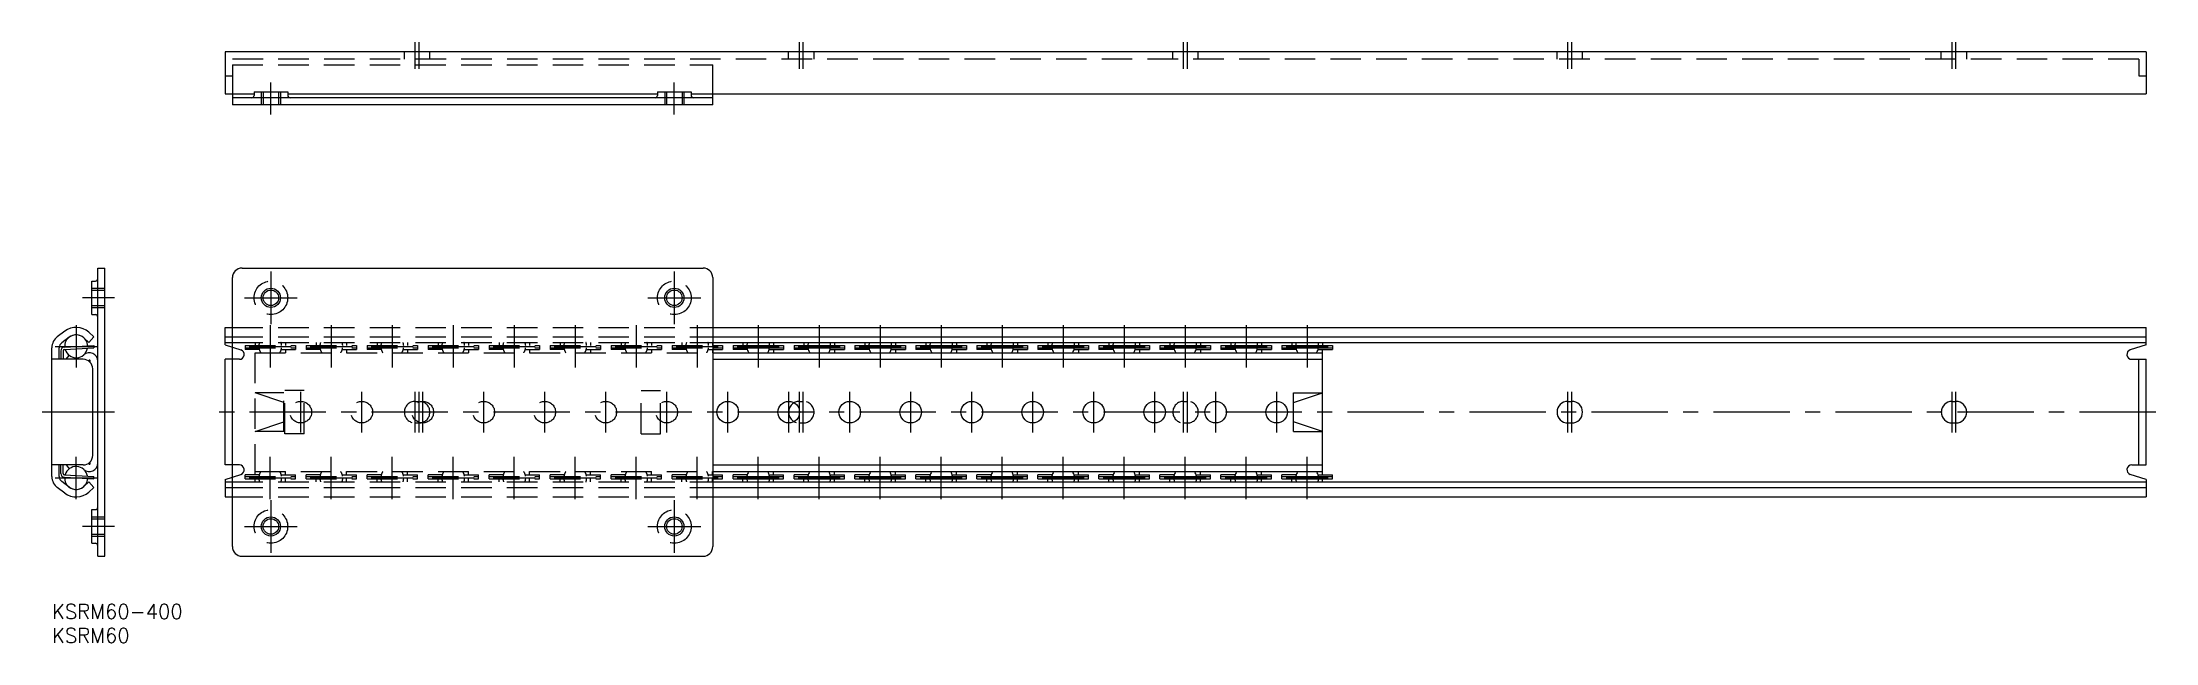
# Model space of a CAD drawing. Extents: x -2 to 438, y -8 to 117.
import ezdxf

# ---------------------------------------------------------------- set-up
doc = ezdxf.new("R2010")
doc.units = 0
doc.header["$LTSCALE"] = 0.5
doc.linetypes.add('CENTER', pattern=[50.8, 31.75, -6.35, 6.35, -6.35])
doc.linetypes.add('DASHED', pattern=[19.05, 12.7, -6.35])
for name, color, linetype in [('MSM_CENTER', 1, 'CENTER'), ('MSM_CONTINUOUS', 7, 'CONTINUOUS'), ('MSM_DASHED', 4, 'DASHED'), ('MSM_NARROW', 5, 'CONTINUOUS'), ('MSM_PART_NUMBER', 7, 'CONTINUOUS')]:
    doc.layers.add(name, color=color, linetype=linetype)
doc.styles.get("Standard").update_dxf_attribs({"font": 'txt.shx', "height": 3, "bigfont": 'bigfont.shx'})

# ---------------------------------------------------------------- blocks, each defined once
blk = doc.blocks.new('*U3')
at = {"layer": 'MSM_PART_NUMBER'}
blk.add_text('KSRM60-400', height=3, dxfattribs=at).set_placement((0, -3))
blk = doc.blocks.new('*U4')
at = {"layer": 'MSM_PART_NUMBER'}
blk.add_text('KSRM60', height=3, dxfattribs=at).set_placement((0, -8))

msp = doc.modelspace()

# ---------------------------------------------------------------- linework, layer by layer
at = {"layer": 'MSM_CENTER'}
for p, q in [((75.65, 111.45), (75.65, 117)), ((76.45, 111.45), (76.45, 117)), ((155.65, 111.45), (155.65, 117)), ((156.45, 111.45), (156.45, 117)), ((235.65, 111.45), (235.65, 117)), ((236.45, 111.45), (236.45, 117)), ((315.65, 111.45), (315.65, 117)), ((316.45, 111.45), (316.45, 117)), ((395.65, 111.45), (395.65, 117)), ((396.45, 111.45), (396.45, 117)), ((45.6, 101.95), (45.6, 108.65)), ((129.6, 101.95), (129.6, 108.65)), ((45.6, 69.3), (45.6, 58.3)), ((129.6, 69.3), (129.6, 58.3)), ((13.05, 63.8), (6.35, 63.8)), ((40.1, 63.8), (51.1, 63.8)), ((124.1, 63.8), (135.1, 63.8)), ((5.05, 58.08), (5.05, 49.33)), ((45.47, 58.08), (45.47, 49.33)), ((58.18, 58.08), (58.18, 49.33)), ((70.88, 58.08), (70.88, 49.33)), ((83.57, 58.08), (83.57, 49.33)), ((96.28, 58.08), (96.28, 49.33)), ((108.97, 58.08), (108.97, 49.33)), ((121.67, 58.08), (121.67, 49.33)), ((134.37, 58.08), (134.37, 49.33)), ((147.07, 58.08), (147.07, 49.33)), ((159.77, 58.08), (159.77, 49.33)), ((172.47, 58.08), (172.47, 49.33)), ((185.17, 58.08), (185.17, 49.33)), ((197.87, 58.08), (197.87, 49.33)), ((210.57, 58.08), (210.57, 49.33)), ((223.28, 58.08), (223.28, 49.33)), ((235.97, 58.08), (235.97, 49.33)), ((248.68, 58.08), (248.68, 49.33)), ((261.37, 58.08), (261.37, 49.33)), ((0.67, 53.7), (9.43, 53.7)), ((41.09, 53.7), (49.85, 53.7)), ((53.8, 53.7), (62.56, 53.7)), ((66.5, 53.7), (75.25, 53.7)), ((79.19, 53.7), (87.95, 53.7)), ((91.89, 53.7), (100.66, 53.7)), ((104.59, 53.7), (113.36, 53.7)), ((117.29, 53.7), (126.06, 53.7)), ((129.99, 53.7), (138.75, 53.7)), ((142.69, 53.7), (151.45, 53.7)), ((155.4, 53.7), (164.16, 53.7)), ((168.09, 53.7), (176.85, 53.7)), ((180.79, 53.7), (189.56, 53.7)), ((193.49, 53.7), (202.25, 53.7)), ((206.19, 53.7), (214.95, 53.7)), ((218.9, 53.7), (227.65, 53.7)), ((231.59, 53.7), (240.35, 53.7)), ((244.29, 53.7), (253.05, 53.7)), ((256.99, 53.7), (265.75, 53.7)), ((51.82, 35.75), (51.82, 44.25)), ((64.52, 35.75), (64.52, 44.25)), ((75.65, 35.75), (75.65, 44.25)), ((76.45, 35.75), (76.45, 44.25)), ((77.22, 35.75), (77.22, 44.25)), ((89.92, 35.75), (89.92, 44.25)), ((102.62, 35.75), (102.62, 44.25)), ((115.32, 35.75), (115.32, 44.25)), ((128.02, 35.75), (128.02, 44.25)), ((140.72, 35.75), (140.72, 44.25)), ((153.42, 35.75), (153.42, 44.25)), ((155.65, 35.75), (155.65, 44.25)), ((156.45, 35.75), (156.45, 44.25)), ((166.12, 35.75), (166.12, 44.25)), ((178.82, 35.75), (178.82, 44.25)), ((191.53, 35.75), (191.53, 44.25)), ((204.22, 35.75), (204.22, 44.25)), ((216.92, 35.75), (216.92, 44.25)), ((229.62, 35.75), (229.62, 44.25)), ((235.65, 35.75), (235.65, 44.25)), ((236.45, 35.75), (236.45, 44.25)), ((242.32, 35.75), (242.32, 44.25)), ((255.02, 35.75), (255.02, 44.25)), ((315.65, 35.75), (315.65, 44.25)), ((316.45, 35.75), (316.45, 44.25)), ((395.65, 35.75), (395.65, 44.25)), ((396.45, 35.75), (396.45, 44.25)), ((13.05, 40), (-2, 40)), ((438.05, 40), (34.05, 40)), ((5.05, 21.92), (5.05, 30.67)), ((45.47, 21.92), (45.47, 30.67)), ((58.18, 21.92), (58.18, 30.67)), ((70.88, 21.92), (70.88, 30.67)), ((83.57, 21.92), (83.57, 30.67)), ((96.28, 21.92), (96.28, 30.67)), ((108.97, 21.92), (108.97, 30.67)), ((121.67, 21.92), (121.67, 30.67)), ((134.37, 21.92), (134.37, 30.67)), ((147.07, 21.92), (147.07, 30.67)), ((159.77, 21.92), (159.77, 30.67)), ((172.47, 21.92), (172.47, 30.67)), ((185.17, 21.92), (185.17, 30.67)), ((197.87, 21.92), (197.87, 30.67)), ((210.57, 21.92), (210.57, 30.67)), ((223.28, 21.92), (223.28, 30.67)), ((235.97, 21.92), (235.97, 30.67)), ((248.68, 21.92), (248.68, 30.67)), ((261.37, 21.92), (261.37, 30.67)), ((0.67, 26.3), (9.43, 26.3)), ((41.09, 26.3), (49.85, 26.3)), ((53.8, 26.3), (62.56, 26.3)), ((66.5, 26.3), (75.25, 26.3)), ((79.19, 26.3), (87.95, 26.3)), ((91.89, 26.3), (100.66, 26.3)), ((104.59, 26.3), (113.36, 26.3)), ((117.29, 26.3), (126.06, 26.3)), ((129.99, 26.3), (138.75, 26.3)), ((142.69, 26.3), (151.45, 26.3)), ((155.4, 26.3), (164.16, 26.3)), ((168.09, 26.3), (176.85, 26.3)), ((180.79, 26.3), (189.56, 26.3)), ((193.49, 26.3), (202.25, 26.3)), ((206.19, 26.3), (214.95, 26.3)), ((218.9, 26.3), (227.65, 26.3)), ((231.59, 26.3), (240.35, 26.3)), ((244.29, 26.3), (253.05, 26.3)), ((256.99, 26.3), (265.75, 26.3)), ((45.6, 21.7), (45.6, 10.7)), ((129.6, 21.7), (129.6, 10.7)), ((13.05, 16.2), (6.35, 16.2)), ((40.1, 16.2), (51.1, 16.2)), ((124.1, 16.2), (135.1, 16.2))]:
    msp.add_line(p, q, dxfattribs=at)
at = {"layer": 'MSM_CONTINUOUS'}
for p, q in [((436.05, 115), (36.05, 115)), ((36.05, 115), (36.05, 106.24)), ((436.05, 115), (436.05, 106.24)), ((36.05, 106.24), (42.1, 106.24)), ((37.6, 106.24), (37.6, 103.95)), ((42.1, 106.65), (49.1, 106.65)), ((42.1, 106.65), (42.1, 105.95)), ((49.1, 106.65), (49.1, 105.95)), ((49.1, 106.24), (126.1, 106.24)), ((126.1, 106.65), (126.1, 105.95)), ((126.1, 106.65), (133.1, 106.65)), ((133.1, 106.65), (133.1, 105.95)), ((133.1, 106.24), (436.05, 106.24)), ((137.6, 103.95), (137.6, 106.24)), ((137.6, 105.45), (37.6, 105.45)), ((137.6, 103.95), (37.6, 103.95)), ((8.35, 60.3), (8.35, 67.3)), ((8.35, 67.3), (9.05, 67.3)), ((9.55, 10), (9.55, 70)), ((9.55, 70), (11.05, 70)), ((11.05, 10), (11.05, 70)), ((37.6, 12), (37.6, 68)), ((39.6, 70), (135.6, 70)), ((137.6, 68), (137.6, 12)), ((8.35, 60.3), (9.05, 60.3)), ((36.05, 54), (36.05, 57.65)), ((36.05, 57.65), (37.6, 57.65)), ((137.6, 57.65), (436.05, 57.65)), ((436.05, 54), (436.05, 57.65)), ((0, 26.58), (0, 53.42)), ((2.68, 56.86), (1.13, 55.69)), ((1.55, 51), (1.55, 53.42)), ((3.61, 55.62), (2.07, 54.46)), ((2.61, 53.54), (8.72, 53.87)), ((2.63, 53.05), (8.75, 53.37)), ((6.65, 55.48), (7.72, 54.52)), ((7.69, 56.64), (8.76, 55.67)), ((7.72, 54.52), (8.76, 55.67)), ((8.72, 53.87), (8.75, 53.37)), ((36.05, 55.67), (37.6, 55.67)), ((36.05, 54.52), (37.6, 54.52)), ((36.05, 54), (39.35, 52.95)), ((137.6, 55.67), (436.05, 55.67)), ((137.6, 54.52), (436.05, 54.52)), ((137.6, 53.87), (139.62, 53.87)), ((137.6, 53.37), (139.62, 53.37)), ((137.6, 53.03), (139.62, 53.03)), ((139.62, 53.87), (139.62, 53.03)), ((141.82, 53.87), (152.32, 53.87)), ((141.82, 53.87), (141.82, 53.03)), ((141.82, 53.37), (152.32, 53.37)), ((144.79, 53.03), (141.82, 53.03)), ((143.9, 54.52), (143.9, 53.87)), ((149.36, 53.03), (152.32, 53.03)), ((150.25, 54.52), (150.25, 53.87)), ((150.25, 53.03), (150.25, 52.37)), ((152.32, 53.87), (152.32, 53.03)), ((154.53, 53.87), (165.02, 53.87)), ((154.53, 53.87), (154.53, 53.03)), ((154.53, 53.37), (165.02, 53.37)), ((157.49, 53.03), (154.53, 53.03)), ((156.6, 54.52), (156.6, 53.87)), ((162.06, 53.03), (165.02, 53.03)), ((162.95, 54.52), (162.95, 53.87)), ((162.95, 53.03), (162.95, 52.37)), ((165.02, 53.87), (165.02, 53.03)), ((167.22, 53.87), (167.22, 53.03)), ((167.22, 53.87), (177.72, 53.87)), ((167.22, 53.37), (177.72, 53.37)), ((170.19, 53.03), (167.22, 53.03)), ((169.3, 54.52), (169.3, 53.87)), ((174.76, 53.03), (177.72, 53.03)), ((175.65, 54.52), (175.65, 53.87)), ((175.65, 53.03), (175.65, 52.37)), ((177.72, 53.87), (177.72, 53.03)), ((179.92, 53.87), (190.43, 53.87)), ((179.92, 53.87), (179.92, 53.03)), ((179.92, 53.37), (190.43, 53.37)), ((182.89, 53.03), (179.92, 53.03)), ((182, 54.52), (182, 53.87)), ((187.46, 53.03), (190.43, 53.03)), ((188.35, 54.52), (188.35, 53.87)), ((188.35, 53.03), (188.35, 52.37)), ((190.43, 53.87), (190.43, 53.03)), ((192.62, 53.87), (203.12, 53.87)), ((192.62, 53.87), (192.62, 53.03)), ((192.62, 53.37), (203.12, 53.37)), ((195.59, 53.03), (192.62, 53.03)), ((194.7, 54.52), (194.7, 53.87)), ((200.16, 53.03), (203.12, 53.03)), ((201.05, 54.52), (201.05, 53.87)), ((201.05, 53.03), (201.05, 52.37)), ((203.12, 53.87), (203.12, 53.03)), ((205.32, 53.87), (215.82, 53.87)), ((205.32, 53.87), (205.32, 53.03)), ((205.32, 53.37), (215.82, 53.37)), ((208.29, 53.03), (205.32, 53.03)), ((207.4, 54.52), (207.4, 53.87)), ((212.86, 53.03), (215.82, 53.03)), ((213.75, 54.52), (213.75, 53.87)), ((213.75, 53.03), (213.75, 52.37)), ((215.82, 53.87), (215.82, 53.03)), ((218.02, 53.87), (228.52, 53.87)), ((218.02, 53.87), (218.02, 53.03)), ((218.02, 53.37), (228.52, 53.37)), ((220.99, 53.03), (218.02, 53.03)), ((220.1, 54.52), (220.1, 53.87)), ((225.56, 53.03), (228.52, 53.03)), ((226.45, 54.52), (226.45, 53.87)), ((226.45, 53.03), (226.45, 52.37)), ((228.52, 53.87), (228.52, 53.03)), ((230.72, 53.87), (241.22, 53.87)), ((230.72, 53.87), (230.72, 53.03)), ((230.72, 53.37), (241.22, 53.37)), ((233.69, 53.03), (230.72, 53.03)), ((232.8, 54.52), (232.8, 53.87)), ((238.26, 53.03), (241.22, 53.03)), ((239.15, 54.52), (239.15, 53.87)), ((239.15, 53.03), (239.15, 52.37)), ((241.22, 53.87), (241.22, 53.03)), ((243.42, 53.87), (253.92, 53.87)), ((243.42, 53.87), (243.42, 53.03)), ((243.42, 53.37), (253.92, 53.37)), ((246.39, 53.03), (243.42, 53.03)), ((245.5, 54.52), (245.5, 53.87)), ((250.96, 53.03), (253.92, 53.03)), ((251.85, 54.52), (251.85, 53.87)), ((251.85, 53.03), (251.85, 52.37)), ((253.92, 53.87), (253.92, 53.03)), ((256.12, 53.87), (266.62, 53.87)), ((256.12, 53.87), (256.12, 53.03)), ((256.12, 53.37), (266.62, 53.37)), ((259.09, 53.03), (256.12, 53.03)), ((258.2, 54.52), (258.2, 53.87)), ((263.66, 53.03), (266.62, 53.03)), ((264.55, 54.52), (264.55, 53.87)), ((264.55, 26.97), (264.55, 53.03)), ((266.62, 53.87), (266.62, 53.03)), ((436.05, 54), (432.75, 52.95)), ((6.5, 51), (0, 51)), ((1.85, 52.75), (1.85, 51)), ((2.35, 52.75), (2.35, 51)), ((3.01, 51), (3.62, 51.8)), ((8, 50.32), (8, 50.62)), ((8.5, 31), (8.5, 49)), ((36.05, 29), (36.05, 51)), ((39.05, 51), (36.05, 51)), ((137.6, 52.37), (264.55, 52.37)), ((137.6, 51), (264.55, 51)), ((433.05, 51), (436.05, 51)), ((434.5, 29), (434.5, 51)), ((436.05, 29), (436.05, 51)), ((258.55, 44), (264.55, 44)), ((258.55, 42), (264.55, 44)), ((258.55, 36), (258.55, 44)), ((315.65, 42.25), (316.45, 42.25)), ((395.65, 42.25), (396.45, 42.25)), ((264.55, 36), (258.55, 38)), ((258.55, 36), (264.55, 36)), ((315.65, 37.75), (316.45, 37.75)), ((395.65, 37.75), (396.45, 37.75)), ((6.5, 29), (0, 29)), ((1.55, 26.58), (1.55, 29)), ((1.85, 27.25), (1.85, 29)), ((2.35, 27.25), (2.35, 29)), ((2.61, 26.46), (8.72, 26.13)), ((2.63, 26.95), (8.75, 26.63)), ((3.01, 29), (3.62, 28.2)), ((8, 29.38), (8, 29.68)), ((8.72, 26.13), (8.75, 26.63)), ((39.05, 29), (36.05, 29)), ((36.05, 26), (39.35, 27.05)), ((137.6, 29), (264.55, 29)), ((137.6, 27.63), (264.55, 27.63)), ((137.6, 26.97), (139.62, 26.97)), ((137.6, 26.63), (139.62, 26.63)), ((139.62, 26.13), (139.62, 26.97)), ((144.79, 26.97), (141.82, 26.97)), ((141.82, 26.13), (141.82, 26.97)), ((141.82, 26.63), (152.32, 26.63)), ((149.36, 26.97), (152.32, 26.97)), ((150.25, 26.97), (150.25, 27.63)), ((152.32, 26.13), (152.32, 26.97)), ((157.49, 26.97), (154.53, 26.97)), ((154.53, 26.13), (154.53, 26.97)), ((154.53, 26.63), (165.02, 26.63)), ((162.06, 26.97), (165.02, 26.97)), ((162.95, 26.97), (162.95, 27.63)), ((165.02, 26.13), (165.02, 26.97)), ((167.22, 26.13), (167.22, 26.97)), ((170.19, 26.97), (167.22, 26.97)), ((167.22, 26.63), (177.72, 26.63)), ((174.76, 26.97), (177.72, 26.97)), ((175.65, 26.97), (175.65, 27.63)), ((177.72, 26.13), (177.72, 26.97)), ((182.89, 26.97), (179.92, 26.97)), ((179.92, 26.13), (179.92, 26.97)), ((179.92, 26.63), (190.43, 26.63)), ((187.46, 26.97), (190.43, 26.97)), ((188.35, 26.97), (188.35, 27.63)), ((190.43, 26.13), (190.43, 26.97)), ((195.59, 26.97), (192.62, 26.97)), ((192.62, 26.13), (192.62, 26.97)), ((192.62, 26.63), (203.12, 26.63)), ((200.16, 26.97), (203.12, 26.97)), ((201.05, 26.97), (201.05, 27.63)), ((203.12, 26.13), (203.12, 26.97)), ((208.29, 26.97), (205.32, 26.97)), ((205.32, 26.13), (205.32, 26.97)), ((205.32, 26.63), (215.82, 26.63)), ((212.86, 26.97), (215.82, 26.97)), ((213.75, 26.97), (213.75, 27.63)), ((215.82, 26.13), (215.82, 26.97)), ((218.02, 26.13), (218.02, 26.97)), ((220.99, 26.97), (218.02, 26.97)), ((218.02, 26.63), (228.52, 26.63)), ((225.56, 26.97), (228.52, 26.97)), ((226.45, 26.97), (226.45, 27.63)), ((228.52, 26.13), (228.52, 26.97)), ((230.72, 26.13), (230.72, 26.97)), ((233.69, 26.97), (230.72, 26.97)), ((230.72, 26.63), (241.22, 26.63)), ((238.26, 26.97), (241.22, 26.97)), ((239.15, 26.97), (239.15, 27.63)), ((241.22, 26.13), (241.22, 26.97)), ((243.42, 26.13), (243.42, 26.97)), ((246.39, 26.97), (243.42, 26.97)), ((243.42, 26.63), (253.92, 26.63)), ((250.96, 26.97), (253.92, 26.97)), ((251.85, 26.97), (251.85, 27.63)), ((253.92, 26.13), (253.92, 26.97)), ((256.12, 26.13), (256.12, 26.97)), ((259.09, 26.97), (256.12, 26.97)), ((256.12, 26.63), (266.62, 26.63)), ((263.66, 26.97), (266.62, 26.97)), ((266.62, 26.13), (266.62, 26.97)), ((436.05, 26), (432.75, 27.05)), ((433.05, 29), (436.05, 29)), ((2.68, 23.14), (1.13, 24.31)), ((3.61, 24.38), (2.07, 25.54)), ((6.65, 24.52), (7.72, 25.48)), ((7.69, 23.36), (8.76, 24.33)), ((7.72, 25.48), (8.76, 24.33)), ((36.05, 26), (36.05, 22.35)), ((36.05, 25.48), (37.6, 25.48)), ((36.05, 24.33), (37.6, 24.33)), ((36.05, 22.35), (37.6, 22.35)), ((137.6, 26.13), (139.62, 26.13)), ((137.6, 25.48), (436.05, 25.48)), ((137.6, 24.33), (436.05, 24.33)), ((137.6, 22.35), (436.05, 22.35)), ((141.82, 26.13), (152.32, 26.13)), ((143.9, 25.48), (143.9, 26.13)), ((150.25, 25.48), (150.25, 26.13)), ((154.53, 26.13), (165.02, 26.13)), ((156.6, 25.48), (156.6, 26.13)), ((162.95, 25.48), (162.95, 26.13)), ((167.22, 26.13), (177.72, 26.13)), ((169.3, 25.48), (169.3, 26.13)), ((175.65, 25.48), (175.65, 26.13)), ((179.92, 26.13), (190.43, 26.13)), ((182, 25.48), (182, 26.13)), ((188.35, 25.48), (188.35, 26.13)), ((192.62, 26.13), (203.12, 26.13)), ((194.7, 25.48), (194.7, 26.13)), ((201.05, 25.48), (201.05, 26.13)), ((205.32, 26.13), (215.82, 26.13)), ((207.4, 25.48), (207.4, 26.13)), ((213.75, 25.48), (213.75, 26.13)), ((218.02, 26.13), (228.52, 26.13)), ((220.1, 25.48), (220.1, 26.13)), ((226.45, 25.48), (226.45, 26.13)), ((230.72, 26.13), (241.22, 26.13)), ((232.8, 25.48), (232.8, 26.13)), ((239.15, 25.48), (239.15, 26.13)), ((243.42, 26.13), (253.92, 26.13)), ((245.5, 25.48), (245.5, 26.13)), ((251.85, 25.48), (251.85, 26.13)), ((256.12, 26.13), (266.62, 26.13)), ((258.2, 25.48), (258.2, 26.13)), ((264.55, 25.48), (264.55, 26.13)), ((436.05, 26), (436.05, 22.35)), ((8.35, 12.7), (8.35, 19.7)), ((8.35, 19.7), (9.05, 19.7)), ((8.35, 12.7), (9.05, 12.7)), ((9.55, 10), (11.05, 10)), ((39.6, 10), (135.6, 10))]:
    msp.add_line(p, q, dxfattribs=at)
for centre, radius in [((45.6, 63.8), 1.62), ((129.6, 63.8), 1.62), ((140.72, 40), 2.25), ((153.42, 40), 2.25), ((166.12, 40), 2.25), ((178.82, 40), 2.25), ((191.53, 40), 2.25), ((204.22, 40), 2.25), ((216.92, 40), 2.25), ((229.62, 40), 2.25), ((242.32, 40), 2.25), ((255.02, 40), 2.25), ((45.6, 16.2), 1.62), ((129.6, 16.2), 1.62)]:
    msp.add_circle(centre, radius, dxfattribs=at)
for centre, radius, start, end in [((41.6, 105.95), 0.5, 270, 0), ((49.6, 105.95), 0.5, 180, 270), ((125.6, 105.95), 0.5, 270, 0), ((133.6, 105.95), 0.5, 180, 270), ((9.05, 67.8), 0.5, 270, 0), ((39.6, 68), 2, 90, 180), ((135.6, 68), 2, 0, 90), ((5.05, 53.7), 3.94, 48, 127), ((9.05, 59.8), 0.5, 0, 90), ((2.85, 53.42), 2.85, 127, 180), ((2.85, 53.42), 1.3, 127, 180), ((2.65, 52.75), 0.8, 93, 180), ((2.65, 52.75), 0.3, 93, 180), ((5.05, 53.7), 2.38, 2.2236, 183.7764), ((5.05, 53.7), 2.38, 195.9226, 350.0774), ((5.05, 53.7), 2.39, 48, 127), ((39.05, 52), 1, 270, 72.412), ((147.07, 53.7), 2.38, 159.9452, 176.1394), ((147.07, 53.7), 2.38, 188.1907, 214.0122), ((147.07, 53.7), 2.38, 325.9878, 351.8093), ((147.07, 53.7), 2.38, 3.8606, 20.0548), ((159.77, 53.7), 2.38, 159.9452, 176.1394), ((159.77, 53.7), 2.38, 188.1907, 214.0122), ((159.77, 53.7), 2.38, 325.9878, 351.8093), ((159.77, 53.7), 2.38, 3.8606, 20.0548), ((172.47, 53.7), 2.38, 159.9452, 176.1394), ((172.47, 53.7), 2.38, 188.1907, 214.0122), ((172.47, 53.7), 2.38, 325.9878, 351.8093), ((172.47, 53.7), 2.38, 3.8606, 20.0548), ((185.17, 53.7), 2.38, 159.9452, 176.1394), ((185.17, 53.7), 2.38, 188.1907, 214.0122), ((185.17, 53.7), 2.38, 325.9878, 351.8093), ((185.17, 53.7), 2.38, 3.8606, 20.0548), ((197.87, 53.7), 2.38, 159.9452, 176.1394), ((197.87, 53.7), 2.38, 188.1907, 214.0122), ((197.87, 53.7), 2.38, 325.9878, 351.8093), ((197.87, 53.7), 2.38, 3.8606, 20.0548), ((210.57, 53.7), 2.38, 159.9452, 176.1394), ((210.57, 53.7), 2.38, 188.1907, 214.0122), ((210.57, 53.7), 2.38, 325.9878, 351.8093), ((210.57, 53.7), 2.38, 3.8606, 20.0548), ((223.28, 53.7), 2.38, 159.9452, 176.1394), ((223.28, 53.7), 2.38, 188.1907, 214.0122), ((223.28, 53.7), 2.38, 325.9878, 351.8093), ((223.28, 53.7), 2.38, 3.8606, 20.0548), ((235.97, 53.7), 2.38, 159.9452, 176.1394), ((235.97, 53.7), 2.38, 188.1907, 214.0122), ((235.97, 53.7), 2.38, 325.9878, 351.8093), ((235.97, 53.7), 2.38, 3.8606, 20.0548), ((248.68, 53.7), 2.38, 159.9452, 176.1394), ((248.68, 53.7), 2.38, 188.1907, 214.0122), ((248.68, 53.7), 2.38, 325.9878, 351.8093), ((248.68, 53.7), 2.38, 3.8606, 20.0548), ((261.37, 53.7), 2.38, 159.9452, 176.1394), ((261.37, 53.7), 2.38, 188.1907, 214.0122), ((261.37, 53.7), 2.38, 325.9878, 351.8093), ((261.37, 53.7), 2.38, 3.8606, 20.0548), ((433.05, 52), 1, 107.588, 270), ((6.5, 49), 2, 0, 90), ((7.8, 50.62), 1.75, 0, 131.7483), ((5.05, 53.7), 3.93, 309.8883, 311.7483), ((7.8, 50.62), 0.2, 0, 131.7483), ((315.65, 40), 2.25, 90, 270), ((316.45, 40), 2.25, 270, 90), ((395.65, 40), 2.25, 90, 270), ((396.45, 40), 2.25, 270, 90), ((6.5, 31), 2, 270, 0), ((2.85, 26.58), 2.85, 180, 233), ((2.85, 26.58), 1.3, 180, 233), ((2.65, 27.25), 0.8, 180, 267), ((2.65, 27.25), 0.3, 180, 267), ((5.05, 26.3), 2.38, 176.2236, 357.7764), ((5.05, 26.3), 2.38, 9.9226, 164.0774), ((7.8, 29.38), 1.75, 228.2517, 0), ((5.05, 26.3), 3.93, 48.2517, 50.1117), ((7.8, 29.38), 0.2, 228.2517, 0), ((39.05, 28), 1, 287.588, 90), ((147.07, 26.3), 2.38, 145.9878, 171.8093), ((147.07, 26.3), 2.38, 8.1907, 34.0122), ((159.77, 26.3), 2.38, 145.9878, 171.8093), ((159.77, 26.3), 2.38, 8.1907, 34.0122), ((172.47, 26.3), 2.38, 145.9878, 171.8093), ((172.47, 26.3), 2.38, 8.1907, 34.0122), ((185.17, 26.3), 2.38, 145.9878, 171.8093), ((185.17, 26.3), 2.38, 8.1907, 34.0122), ((197.87, 26.3), 2.38, 145.9878, 171.8093), ((197.87, 26.3), 2.38, 8.1907, 34.0122), ((210.57, 26.3), 2.38, 145.9878, 171.8093), ((210.57, 26.3), 2.38, 8.1907, 34.0122), ((223.28, 26.3), 2.38, 145.9878, 171.8093), ((223.28, 26.3), 2.38, 8.1907, 34.0122), ((235.97, 26.3), 2.38, 145.9878, 171.8093), ((235.97, 26.3), 2.38, 8.1907, 34.0122), ((248.68, 26.3), 2.38, 145.9878, 171.8093), ((248.68, 26.3), 2.38, 8.1907, 34.0122), ((261.37, 26.3), 2.38, 145.9878, 171.8093), ((261.37, 26.3), 2.38, 8.1907, 34.0122), ((433.05, 28), 1, 90, 252.412), ((5.05, 26.3), 3.94, 233, 312), ((5.05, 26.3), 2.39, 233, 312), ((147.07, 26.3), 2.38, 183.8606, 200.0548), ((147.07, 26.3), 2.38, 339.9452, 356.1394), ((159.77, 26.3), 2.38, 183.8606, 200.0548), ((159.77, 26.3), 2.38, 339.9452, 356.1394), ((172.47, 26.3), 2.38, 183.8606, 200.0548), ((172.47, 26.3), 2.38, 339.9452, 356.1394), ((185.17, 26.3), 2.38, 183.8606, 200.0548), ((185.17, 26.3), 2.38, 339.9452, 356.1394), ((197.87, 26.3), 2.38, 183.8606, 200.0548), ((197.87, 26.3), 2.38, 339.9452, 356.1394), ((210.57, 26.3), 2.38, 183.8606, 200.0548), ((210.57, 26.3), 2.38, 339.9452, 356.1394), ((223.28, 26.3), 2.38, 183.8606, 200.0548), ((223.28, 26.3), 2.38, 339.9452, 356.1394), ((235.97, 26.3), 2.38, 183.8606, 200.0548), ((235.97, 26.3), 2.38, 339.9452, 356.1394), ((248.68, 26.3), 2.38, 183.8606, 200.0548), ((248.68, 26.3), 2.38, 339.9452, 356.1394), ((261.37, 26.3), 2.38, 183.8606, 200.0548), ((261.37, 26.3), 2.38, 339.9452, 356.1394), ((9.05, 20.2), 0.5, 270, 0), ((9.05, 12.2), 0.5, 0, 90), ((39.6, 12), 2, 180, 270), ((135.6, 12), 2, 270, 0)]:
    msp.add_arc(centre, radius, start, end, dxfattribs=at)
at = {"layer": 'MSM_DASHED'}
for p, q in [((73.4, 113.45), (73.4, 115)), ((78.7, 113.45), (78.7, 115)), ((153.4, 113.45), (153.4, 115)), ((158.7, 113.45), (158.7, 115)), ((233.4, 113.45), (233.4, 115)), ((238.7, 113.45), (238.7, 115)), ((313.4, 113.45), (313.4, 115)), ((318.7, 113.45), (318.7, 115)), ((393.4, 113.45), (393.4, 115)), ((398.7, 113.45), (398.7, 115)), ((434.5, 113.45), (36.05, 113.45)), ((37.6, 112.32), (137.6, 112.32)), ((37.6, 112.32), (37.6, 106.24)), ((137.6, 106.24), (137.6, 112.32)), ((434.5, 113.45), (434.5, 110)), ((36.05, 110), (37.6, 110)), ((43.6, 106.65), (43.6, 103.95)), ((43.98, 106.65), (43.98, 103.95)), ((47.22, 106.65), (47.22, 103.95)), ((47.6, 106.65), (47.6, 103.95)), ((127.6, 106.65), (127.6, 103.95)), ((127.98, 106.65), (127.98, 103.95)), ((131.22, 106.65), (131.22, 103.95)), ((131.6, 106.65), (131.6, 103.95)), ((434.5, 110), (436.05, 110)), ((8.35, 65.8), (11.05, 65.8)), ((8.35, 65.42), (11.05, 65.42)), ((8.35, 62.18), (11.05, 62.18)), ((8.35, 61.8), (11.05, 61.8)), ((37.6, 57.65), (137.6, 57.65)), ((37.6, 55.67), (137.6, 55.67)), ((37.6, 54.52), (137.6, 54.52)), ((40.23, 53.87), (50.72, 53.87)), ((40.23, 53.87), (40.23, 53.03)), ((40.23, 53.37), (50.72, 53.37)), ((43.19, 53.03), (40.23, 53.03)), ((42.3, 54.52), (42.3, 53.87)), ((42.3, 26.97), (42.3, 53.03)), ((47.76, 53.03), (50.72, 53.03)), ((48.65, 54.52), (48.65, 53.87)), ((48.65, 53.03), (48.65, 52.37)), ((50.72, 53.87), (50.72, 53.03)), ((52.93, 53.87), (63.43, 53.87)), ((52.93, 53.87), (52.93, 53.03)), ((52.93, 53.37), (63.43, 53.37)), ((55.89, 53.03), (52.93, 53.03)), ((55, 54.52), (55, 53.87)), ((60.46, 53.03), (63.43, 53.03)), ((61.35, 54.52), (61.35, 53.87)), ((61.35, 53.03), (61.35, 52.37)), ((63.43, 53.87), (63.43, 53.03)), ((65.62, 53.87), (76.12, 53.87)), ((65.62, 53.87), (65.62, 53.03)), ((65.62, 53.37), (76.12, 53.37)), ((68.59, 53.03), (65.62, 53.03)), ((67.7, 54.52), (67.7, 53.87)), ((73.16, 53.03), (76.12, 53.03)), ((74.05, 54.52), (74.05, 53.87)), ((74.05, 53.03), (74.05, 52.37)), ((76.12, 53.87), (76.12, 53.03)), ((78.32, 53.87), (88.82, 53.87)), ((78.32, 53.87), (78.32, 53.03)), ((78.32, 53.37), (88.82, 53.37)), ((81.29, 53.03), (78.32, 53.03)), ((80.4, 54.52), (80.4, 53.87)), ((85.86, 53.03), (88.82, 53.03)), ((86.75, 54.52), (86.75, 53.87)), ((86.75, 53.03), (86.75, 52.37)), ((88.82, 53.87), (88.82, 53.03)), ((91.03, 53.87), (101.53, 53.87)), ((91.03, 53.87), (91.03, 53.03)), ((91.03, 53.37), (101.53, 53.37)), ((93.99, 53.03), (91.03, 53.03)), ((93.1, 54.52), (93.1, 53.87)), ((98.56, 53.03), (101.53, 53.03)), ((99.45, 54.52), (99.45, 53.87)), ((99.45, 53.03), (99.45, 52.37)), ((101.53, 53.87), (101.53, 53.03)), ((103.72, 53.87), (114.22, 53.87)), ((103.72, 53.87), (103.72, 53.03)), ((103.72, 53.37), (114.22, 53.37)), ((106.69, 53.03), (103.72, 53.03)), ((105.8, 54.52), (105.8, 53.87)), ((111.26, 53.03), (114.22, 53.03)), ((112.15, 54.52), (112.15, 53.87)), ((112.15, 53.03), (112.15, 52.37)), ((114.22, 53.87), (114.22, 53.03)), ((116.42, 53.87), (126.92, 53.87)), ((116.42, 53.87), (116.42, 53.03)), ((116.42, 53.37), (126.92, 53.37)), ((119.39, 53.03), (116.42, 53.03)), ((118.5, 54.52), (118.5, 53.87)), ((123.96, 53.03), (126.92, 53.03)), ((124.85, 54.52), (124.85, 53.87)), ((124.85, 53.03), (124.85, 52.37)), ((126.92, 53.87), (126.92, 53.03)), ((129.12, 53.87), (129.12, 53.03)), ((129.12, 53.87), (137.6, 53.87)), ((129.12, 53.37), (137.6, 53.37)), ((132.09, 53.03), (129.12, 53.03)), ((131.2, 54.52), (131.2, 53.87)), ((136.66, 53.03), (137.6, 53.03)), ((137.55, 54.52), (137.55, 53.87)), ((137.55, 53.03), (137.55, 52.37)), ((42.3, 52.37), (137.6, 52.37)), ((52.5, 44.5), (48.5, 44.5)), ((48.5, 35.5), (48.5, 44.5)), ((52.5, 35.5), (52.5, 44.5)), ((122.7, 44.5), (126.7, 44.5)), ((122.7, 35.5), (122.7, 44.5)), ((126.7, 35.5), (126.7, 44.5)), ((48.3, 42), (42.3, 44)), ((48.3, 44), (42.3, 44)), ((48.3, 36), (48.3, 44)), ((75.65, 42.25), (76.45, 42.25)), ((155.65, 42.25), (156.45, 42.25)), ((235.65, 42.25), (236.45, 42.25)), ((42.3, 36), (48.3, 38)), ((48.3, 36), (42.3, 36)), ((52.5, 35.5), (48.5, 35.5)), ((75.65, 37.75), (76.45, 37.75)), ((122.7, 35.5), (126.7, 35.5)), ((155.65, 37.75), (156.45, 37.75)), ((235.65, 37.75), (236.45, 37.75)), ((40.23, 26.13), (40.23, 26.97)), ((43.19, 26.97), (40.23, 26.97)), ((40.23, 26.63), (50.72, 26.63)), ((42.3, 27.63), (137.6, 27.63)), ((47.76, 26.97), (50.72, 26.97)), ((48.65, 26.97), (48.65, 27.63)), ((50.72, 26.13), (50.72, 26.97)), ((55.89, 26.97), (52.93, 26.97)), ((52.93, 26.13), (52.93, 26.97)), ((52.93, 26.63), (63.43, 26.63)), ((60.46, 26.97), (63.43, 26.97)), ((61.35, 26.97), (61.35, 27.63)), ((63.43, 26.13), (63.43, 26.97)), ((68.59, 26.97), (65.62, 26.97)), ((65.62, 26.13), (65.62, 26.97)), ((65.62, 26.63), (76.12, 26.63)), ((73.16, 26.97), (76.12, 26.97)), ((74.05, 26.97), (74.05, 27.63)), ((76.12, 26.13), (76.12, 26.97)), ((81.29, 26.97), (78.32, 26.97)), ((78.32, 26.13), (78.32, 26.97)), ((78.32, 26.63), (88.82, 26.63)), ((85.86, 26.97), (88.82, 26.97)), ((86.75, 26.97), (86.75, 27.63)), ((88.82, 26.13), (88.82, 26.97)), ((93.99, 26.97), (91.03, 26.97)), ((91.03, 26.13), (91.03, 26.97)), ((91.03, 26.63), (101.53, 26.63)), ((98.56, 26.97), (101.53, 26.97)), ((99.45, 26.97), (99.45, 27.63)), ((101.53, 26.13), (101.53, 26.97)), ((106.69, 26.97), (103.72, 26.97)), ((103.72, 26.13), (103.72, 26.97)), ((103.72, 26.63), (114.22, 26.63)), ((111.26, 26.97), (114.22, 26.97)), ((112.15, 26.97), (112.15, 27.63)), ((114.22, 26.13), (114.22, 26.97)), ((119.39, 26.97), (116.42, 26.97)), ((116.42, 26.13), (116.42, 26.97)), ((116.42, 26.63), (126.92, 26.63)), ((123.96, 26.97), (126.92, 26.97)), ((124.85, 26.97), (124.85, 27.63)), ((126.92, 26.13), (126.92, 26.97)), ((132.09, 26.97), (129.12, 26.97)), ((129.12, 26.13), (129.12, 26.97)), ((129.12, 26.63), (137.6, 26.63)), ((136.66, 26.97), (137.6, 26.97)), ((137.55, 26.97), (137.55, 27.63)), ((37.6, 25.48), (137.6, 25.48)), ((37.6, 24.33), (137.6, 24.33)), ((37.6, 22.35), (137.6, 22.35)), ((40.23, 26.13), (50.72, 26.13)), ((42.3, 25.48), (42.3, 26.13)), ((48.65, 25.48), (48.65, 26.13)), ((52.93, 26.13), (63.43, 26.13)), ((55, 25.48), (55, 26.13)), ((61.35, 25.48), (61.35, 26.13)), ((65.62, 26.13), (76.12, 26.13)), ((67.7, 25.48), (67.7, 26.13)), ((74.05, 25.48), (74.05, 26.13)), ((78.32, 26.13), (88.82, 26.13)), ((80.4, 25.48), (80.4, 26.13)), ((86.75, 25.48), (86.75, 26.13)), ((91.03, 26.13), (101.53, 26.13)), ((93.1, 25.48), (93.1, 26.13)), ((99.45, 25.48), (99.45, 26.13)), ((103.72, 26.13), (114.22, 26.13)), ((105.8, 25.48), (105.8, 26.13)), ((112.15, 25.48), (112.15, 26.13)), ((116.42, 26.13), (126.92, 26.13)), ((118.5, 25.48), (118.5, 26.13)), ((124.85, 25.48), (124.85, 26.13)), ((129.12, 26.13), (137.6, 26.13)), ((131.2, 25.48), (131.2, 26.13)), ((137.55, 25.48), (137.55, 26.13)), ((8.35, 18.2), (11.05, 18.2)), ((8.35, 17.82), (11.05, 17.82)), ((8.35, 14.58), (11.05, 14.58)), ((8.35, 14.2), (11.05, 14.2))]:
    msp.add_line(p, q, dxfattribs=at)
for centre, radius in [((45.6, 63.8), 3.5), ((129.6, 63.8), 3.5), ((51.82, 40), 2.25), ((64.52, 40), 2.25), ((77.22, 40), 2.25), ((89.92, 40), 2.25), ((102.62, 40), 2.25), ((115.32, 40), 2.25), ((128.02, 40), 2.25), ((45.6, 16.2), 3.5), ((129.6, 16.2), 3.5)]:
    msp.add_circle(centre, radius, dxfattribs=at)
for centre, radius, start, end in [((45.47, 53.7), 2.38, 159.9452, 176.1394), ((45.47, 53.7), 2.38, 188.1907, 214.0122), ((45.47, 53.7), 2.38, 325.9878, 351.8093), ((45.47, 53.7), 2.38, 3.8606, 20.0548), ((58.18, 53.7), 2.38, 159.9452, 176.1394), ((58.18, 53.7), 2.38, 188.1907, 214.0122), ((58.18, 53.7), 2.38, 325.9878, 351.8093), ((58.18, 53.7), 2.38, 3.8606, 20.0548), ((70.88, 53.7), 2.38, 159.9452, 176.1394), ((70.88, 53.7), 2.38, 188.1907, 214.0122), ((70.88, 53.7), 2.38, 325.9878, 351.8093), ((70.88, 53.7), 2.38, 3.8606, 20.0548), ((83.57, 53.7), 2.38, 159.9452, 176.1394), ((83.57, 53.7), 2.38, 188.1907, 214.0122), ((83.57, 53.7), 2.38, 325.9878, 351.8093), ((83.57, 53.7), 2.38, 3.8606, 20.0548), ((96.28, 53.7), 2.38, 159.9452, 176.1394), ((96.28, 53.7), 2.38, 188.1907, 214.0122), ((96.28, 53.7), 2.38, 325.9878, 351.8093), ((96.28, 53.7), 2.38, 3.8606, 20.0548), ((108.97, 53.7), 2.38, 159.9452, 176.1394), ((108.97, 53.7), 2.38, 188.1907, 214.0122), ((108.97, 53.7), 2.38, 325.9878, 351.8093), ((108.97, 53.7), 2.38, 3.8606, 20.0548), ((121.67, 53.7), 2.38, 159.9452, 176.1394), ((121.67, 53.7), 2.38, 188.1907, 214.0122), ((121.67, 53.7), 2.38, 325.9878, 351.8093), ((121.67, 53.7), 2.38, 3.8606, 20.0548), ((134.37, 53.7), 2.38, 159.9452, 176.1394), ((134.37, 53.7), 2.38, 188.1907, 214.0122), ((134.37, 53.7), 2.38, 325.9878, 351.8093), ((134.37, 53.7), 2.38, 3.8606, 20.0548), ((75.65, 40), 2.25, 90, 270), ((76.45, 40), 2.25, 270, 90), ((155.65, 40), 2.25, 90, 270), ((156.45, 40), 2.25, 270, 90), ((235.65, 40), 2.25, 90, 270), ((236.45, 40), 2.25, 270, 90), ((45.47, 26.3), 2.38, 145.9878, 171.8093), ((45.47, 26.3), 2.38, 8.1907, 34.0122), ((58.18, 26.3), 2.38, 145.9878, 171.8093), ((58.18, 26.3), 2.38, 8.1907, 34.0122), ((70.88, 26.3), 2.38, 145.9878, 171.8093), ((70.88, 26.3), 2.38, 8.1907, 34.0122), ((83.57, 26.3), 2.38, 145.9878, 171.8093), ((83.57, 26.3), 2.38, 8.1907, 34.0122), ((96.28, 26.3), 2.38, 145.9878, 171.8093), ((96.28, 26.3), 2.38, 8.1907, 34.0122), ((108.97, 26.3), 2.38, 145.9878, 171.8093), ((108.97, 26.3), 2.38, 8.1907, 34.0122), ((121.67, 26.3), 2.38, 145.9878, 171.8093), ((121.67, 26.3), 2.38, 8.1907, 34.0122), ((134.37, 26.3), 2.38, 145.9878, 171.8093), ((134.37, 26.3), 2.38, 8.1907, 34.0122), ((45.47, 26.3), 2.38, 183.8606, 200.0548), ((45.47, 26.3), 2.38, 339.9452, 356.1394), ((58.18, 26.3), 2.38, 183.8606, 200.0548), ((58.18, 26.3), 2.38, 339.9452, 356.1394), ((70.88, 26.3), 2.38, 183.8606, 200.0548), ((70.88, 26.3), 2.38, 339.9452, 356.1394), ((83.57, 26.3), 2.38, 183.8606, 200.0548), ((83.57, 26.3), 2.38, 339.9452, 356.1394), ((96.28, 26.3), 2.38, 183.8606, 200.0548), ((96.28, 26.3), 2.38, 339.9452, 356.1394), ((108.97, 26.3), 2.38, 183.8606, 200.0548), ((108.97, 26.3), 2.38, 339.9452, 356.1394), ((121.67, 26.3), 2.38, 183.8606, 200.0548), ((121.67, 26.3), 2.38, 339.9452, 356.1394), ((134.37, 26.3), 2.38, 183.8606, 200.0548), ((134.37, 26.3), 2.38, 339.9452, 356.1394)]:
    msp.add_arc(centre, radius, start, end, dxfattribs=at)
at = {"layer": 'MSM_NARROW'}
for centre in [(45.6, 63.8), (129.6, 63.8), (45.6, 16.2), (129.6, 16.2)]:
    msp.add_circle(centre, 2, dxfattribs=at)

# ---------------------------------------------------------------- block references
at = {"layer": 'MSM_CONTINUOUS'}
for name in ['*U3', '*U4']:
    msp.add_blockref(name, (0, 0), dxfattribs=at)

doc.saveas('drawing.dxf')
